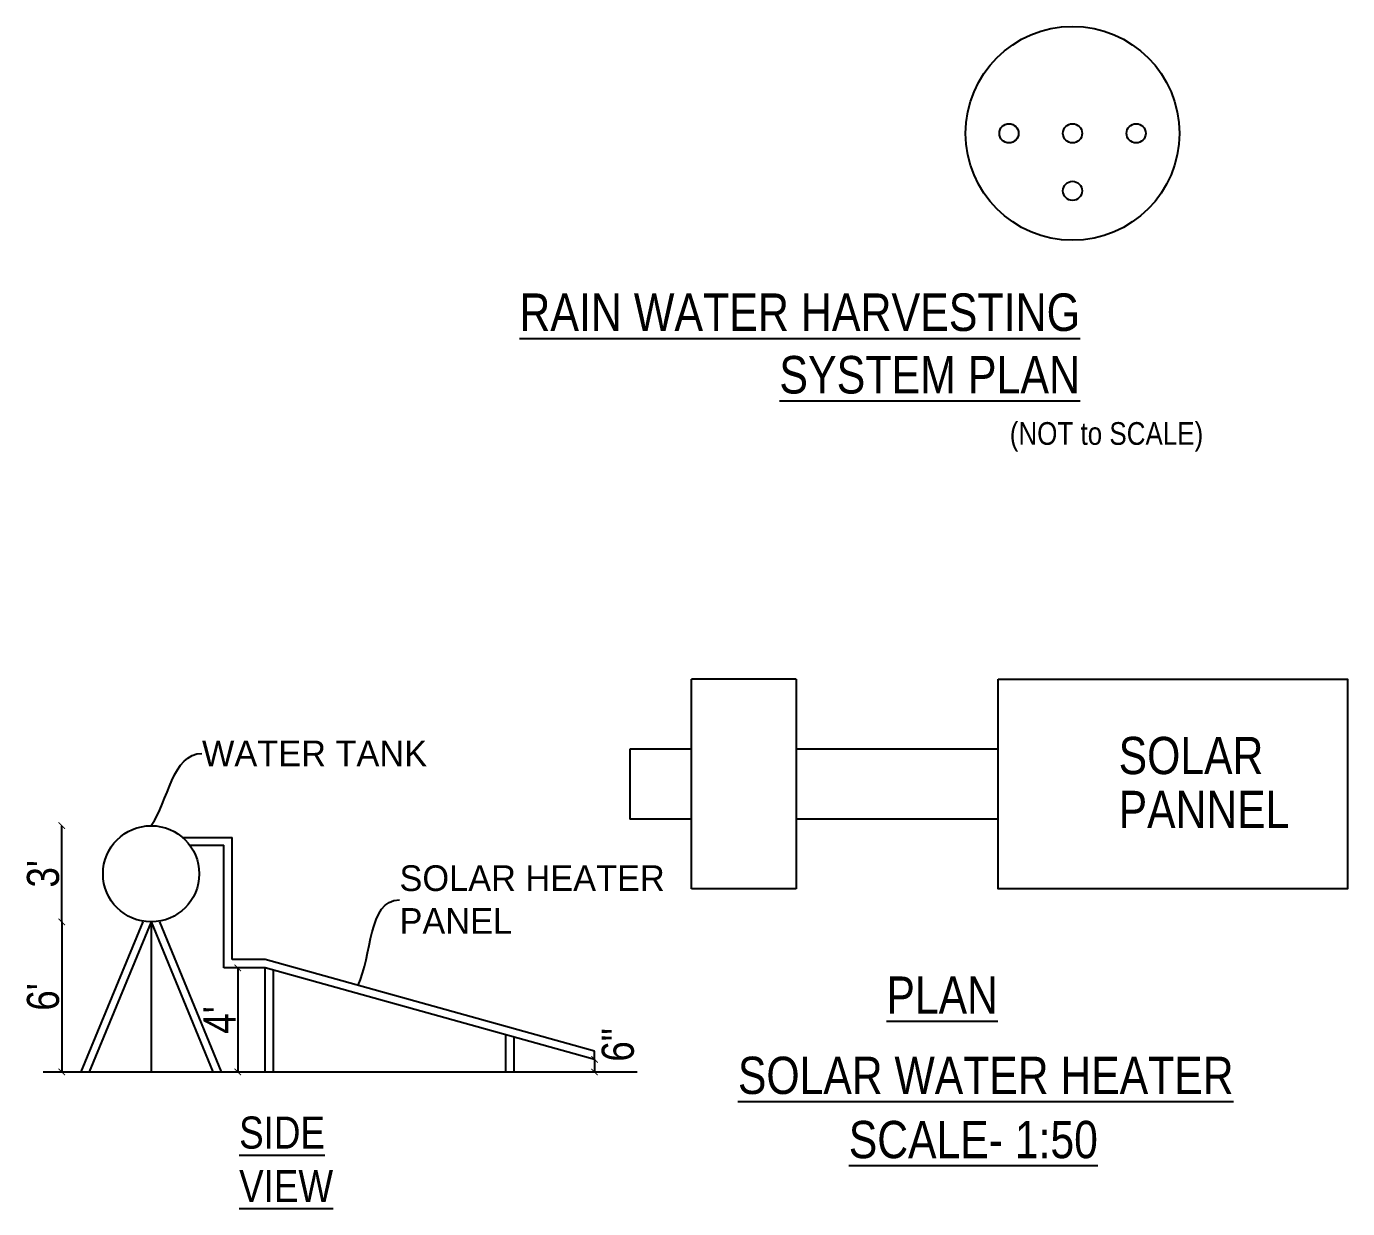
# Model space of a CAD drawing. Header units: metres. Extents: x 1422408 to 2267706, y 3009 to 80428.
# Drawn here: x 2267446.17 to 2267461.99, y 3057.67 to 3071.82 of the extents above; entities that cross this region are included whole.
import ezdxf
from ezdxf import colors
from ezdxf.entities.mleader import LeaderData, LeaderLine
from ezdxf.math import Vec2, Vec3

# ---------------------------------------------------------------- set-up
doc = ezdxf.new("R2010")
doc.units = ezdxf.units.M
doc.header["$LTSCALE"] = 3.5
doc.header["$MEASUREMENT"] = 0
doc.layers.get('0').update_dxf_attribs({"linetype": 'CONTINUOUS'})
doc.layers.get('DEFPOINTS').update_dxf_attribs({"linetype": 'CONTINUOUS'})
doc.layers.add('TAG', color=8, linetype='CONTINUOUS')
doc.styles.add('2', font='swissck.ttf', dxfattribs={"height": 0.35})
doc.styles.add('ARIAL', font='swissck.ttf', dxfattribs={"height": 0.8})
doc.dimstyles.new('2', dxfattribs={"dimtxt": 9, "dimasz": 3, "dimexe": 3, "dimexo": 0, "dimgap": 1, "dimtad": 1, "dimdec": 8, "dimzin": 11, "dimdsep": 46, "dimlunit": 4, "dimtxsty": '2', "dimblk1": 'ARCHTICK', "dimblk2": 'ARCHTICK', "dimsah": 1, "dimcen": 2.5, "dimse1": 1, "dimse2": 1, "dimclrd": 256, "dimclre": 256, "dimclrt": 256, "dimadec": 0, "dimazin": 0, "dimtfac": 1, "dimtdec": 8, "dimtmove": 2, "dimatfit": 3, "dimldrblk": 'ARCHTICK', "dimfxl": 0, "dimtolj": 1, "dimtzin": 0, "dimarcsym": 0})

# ---------------------------------------------------------------- blocks, each defined once
blk = doc.blocks.new('A$C21E6566F')
at = {"layer": 'TAG', "ltscale": 0.05}
for p, q in [((0.938, 3.038), (0.938, 5.288)), ((2.063, 5.288), (0.938, 5.288)), ((2.063, 5.288), (2.063, 3.038)), ((0.938, 4.538), (0.278, 4.538)), ((0.278, 4.538), (0.278, 3.788)), ((4.232, 4.538), (2.063, 4.538)), ((0.938, 3.788), (0.278, 3.788)), ((4.232, 3.788), (2.063, 3.788)), ((2.063, 3.038), (0.938, 3.038))]:
    blk.add_line(p, q, dxfattribs=at)
blk.add_lwpolyline([(4.232, 5.288), (7.981, 5.288), (7.981, 3.038), (4.232, 3.038), (4.232, 5.288)], dxfattribs=at)
at = {"layer": 'TAG', "style": '2'}
for s, p in [('SOLAR ', (5.524, 4.27)), ('PANNEL ', (5.524, 3.691)), ('%%UPLAN', (3.031, 1.698)), ('%%USOLAR WATER HEATER', (1.437, 0.837)), ('%%USCALE- 1:50', (2.627, 0.148))]:
    blk.add_text(s, height=0.4, dxfattribs=at).set_placement(p)
blk = doc.blocks.new('_ArchTick')
at = {"color": 0, "linetype": 'ByBlock', "const_width": 0.15}
blk.add_lwpolyline([(-0.5, -0.5), (0.5, 0.5)], dxfattribs=at)
blk = doc.blocks.new('*D95')
at = {"layer": 'DEFPOINTS', "color": 0}
for p in [(244.67, 10.84), (244.67, 5), (257.63, 5)]:
    blk.add_point(p, dxfattribs=at)
at = {"layer": 'TAG', "lineweight": -2}
blk.add_line((257.63, 10.84), (257.63, 5), dxfattribs=at)
at = {"layer": 'TAG', "lineweight": -2, "xscale": 3, "yscale": 3, "zscale": 3}
for p, rotation in [((257.63, 10.84), 90), ((257.63, 5), 270)]:
    blk.add_blockref('_ArchTick', p, dxfattribs=dict(at, rotation=rotation))
at = {"layer": 'TAG', "insert": (268.61, 17.65), "char_height": 0.25, "attachment_point": 5, "rotation": 90, "style": '2'}
blk.add_mtext('\\A1;{\\H60x;6"}', dxfattribs=at)
blk = doc.blocks.new('*D98')
at = {"layer": 'DEFPOINTS', "color": 0}
for p in [(84.44, 53.62), (84.44, 5), (90.9, 5)]:
    blk.add_point(p, dxfattribs=at)
at = {"layer": 'TAG', "lineweight": -2}
blk.add_line((90.9, 53.62), (90.9, 5), dxfattribs=at)
at = {"layer": 'TAG', "lineweight": -2, "xscale": 3, "yscale": 3, "zscale": 3}
for p, rotation in [((90.9, 53.62), 90), ((90.9, 5), 270)]:
    blk.add_blockref('_ArchTick', p, dxfattribs=dict(at, rotation=rotation))
at = {"layer": 'TAG', "insert": (82.4, 29.31), "char_height": 0.25, "attachment_point": 5, "rotation": 90, "style": '2'}
blk.add_mtext("\\A1;{\\H60x;4'}", dxfattribs=at)
blk = doc.blocks.new('*D96')
at = {"layer": 'DEFPOINTS', "color": 0}
for p in [(8.66, 75.13), (8.66, 5), (8.66, 5)]:
    blk.add_point(p, dxfattribs=at)
at = {"layer": 'TAG', "lineweight": -2}
blk.add_line((8.66, 75.13), (8.66, 5), dxfattribs=at)
at = {"layer": 'TAG', "lineweight": -2, "xscale": 3, "yscale": 3, "zscale": 3}
for p, rotation in [((8.66, 75.13), 90), ((8.66, 5), 270)]:
    blk.add_blockref('_ArchTick', p, dxfattribs=dict(at, rotation=rotation))
at = {"layer": 'TAG', "insert": (0, 40.07), "char_height": 0.25, "attachment_point": 5, "rotation": 90, "style": '2'}
blk.add_mtext("\\A1;{\\H60x;6'}", dxfattribs=at)
blk = doc.blocks.new('*D97')
at = {"layer": 'DEFPOINTS', "color": 0}
for p in [(8.66, 120.07), (8.66, 120.07), (8.66, 75.13)]:
    blk.add_point(p, dxfattribs=at)
at = {"layer": 'TAG', "lineweight": -2}
blk.add_line((8.66, 75.13), (8.66, 120.07), dxfattribs=at)
at = {"layer": 'TAG', "lineweight": -2, "xscale": 3, "yscale": 3, "zscale": 3}
for p, rotation in [((8.66, 120.07), 90), ((8.66, 75.13), 270)]:
    blk.add_blockref('_ArchTick', p, dxfattribs=dict(at, rotation=rotation))
at = {"layer": 'TAG', "insert": (0, 97.6), "char_height": 0.25, "attachment_point": 5, "rotation": 90, "style": '2'}
blk.add_mtext("\\A1;{\\H60x;3'}", dxfattribs=at)
blk = doc.blocks.new('A$C5DC648C7')
at = {"layer": 'TAG', "ltscale": 0.05}
for p, q in [((65.16701212, 114.55134805), (88.33217982, 114.55134805)), ((88.33217982, 57.51430117), (88.33217982, 114.55134805)), ((68.53011192, 110.89871548), (84.43586007, 110.89871548)), ((84.43586007, 53.61798142), (84.43586007, 110.89871548)), ((46.52556513, 75.13376268), (17.60949384, 5.00000719)), ((50.42188488, 75.13376268), (21.50581359, 5.00000719)), ((50.42188488, 75.13376268), (50.42188488, 5.00000719)), ((50.42188488, 75.13376268), (79.33795617, 5.00000719)), ((54.31820463, 75.13376268), (83.23427592, 5.00000719)), ((103.72564184, 57.51430117), (88.33217982, 57.51430117)), ((257.63027196, 14.74080656), (103.72564184, 57.51430117)), ((103.72564184, 53.61798142), (84.43586007, 53.61798142)), ((103.72564184, 5.00000719), (103.72564184, 53.61798142)), ((257.63027196, 10.84448681), (103.72564184, 53.61798142)), ((107.62196159, 5.00000719), (107.62196159, 52.53510814)), ((216.1799603, 5.00000719), (216.1799603, 22.36444356)), ((220.07628005, 5.00000719), (220.07628005, 21.28157028)), ((-0.00001762, 5.00000719), (277.49833998, 5.00000719))]:
    blk.add_line(p, q, dxfattribs=at)
at = {"layer": 'TAG'}
blk.add_line((257.63027196, 10.84448681), (257.63027196, 14.74080656), dxfattribs=at)
at = {"layer": 'TAG', "ltscale": 0.05}
blk.add_circle((50.42188488, 97.60044598), 22.4666833, dxfattribs=at)
at = {"layer": 'TAG', "insert": (91.5702425, -15.80617847), "char_height": 15, "width": 0.2036735495, "attachment_point": 1, "style": '2'}
blk.add_mtext('{\\LSIDE VIEW}', dxfattribs=at)
at = {"layer": 'TAG'}
for base, p1, p2, text, picture, middle in [((8.66178676, 120.06712928), (8.66178676, 75.13376268), (8.66178676, 120.06712928), "{\\H60x;3'}", '*D97', (-0.00192402, 97.60044598)), ((8.66178676, 5.00000719), (8.66178676, 75.13376268), (8.66178676, 5.00000719), "{\\H60x;6'}", '*D96', (0.00319194, 40.06688494)), ((90.89760864, 5.00000719), (84.43586007, 53.61798142), (84.43586007, 5.00000719), "{\\H60x;4'}", '*D98', (82.39760864, 29.3089943))]:
    dim = blk.add_linear_dim(base=base, p1=p1, p2=p2, angle=90, text=text, dimstyle='2', dxfattribs=at)
    dim.commit()
    dim.dimension.update_dxf_attribs({"geometry": picture, "text_midpoint": middle})
dim = blk.add_linear_dim(base=(257.63027196, 5.00000719), p1=(244.67043717, 10.84448681), p2=(244.67043717, 5.00000719), angle=90, text='{\\H60x;6"}', dimstyle='2', dxfattribs=at)
dim.commit()
dim.dimension.update_dxf_attribs({"geometry": '*D95', "text_midpoint": (268.60915058, 17.64981763), "dimtype": 128})
ml = blk.add_multileader_mtext('Standard', dxfattribs=at)
ml.set_content('WATER TANK', color=256)
ml.set_leader_properties(color=1)
ml.build(insert=Vec2(0, 0))
ml.multileader.update_dxf_attribs({"leader_type": 2, "text_left_attachment_type": 2, "text_right_attachment_type": 2, "dogleg_length": 0.36, "arrow_head_size": 0.18})
ctx = ml.context
ctx.base_point, ctx.char_height, ctx.arrow_head_size, ctx.landing_gap_size, ctx.plane_origin = Vec3(74.18566086, 153.84013002), 12, 0.18, 0.01, Vec3(50.42188488, 120.06712928)
ctx.left_attachment, ctx.right_attachment = 2, 2
notes = []
notes.append((ctx, [(0, (1, 1, 0), (73.82566086, 153.84013002), (1, 0), 0.36, [(0, [(50.42188488, 120.06712928)], 0, [])])]))
ctx.mtext.insert, ctx.mtext.flow_direction = Vec3(74.19566086, 159.84402612), 5
ml = blk.add_multileader_mtext('Standard', dxfattribs=at)
ml.set_content('SOLAR HEATER\\PPANEL', color=256)
ml.set_leader_properties(color=1)
ml.build(insert=Vec2(0, 0))
ml.multileader.update_dxf_attribs({"leader_type": 2, "text_left_attachment_type": 2, "text_right_attachment_type": 2, "dogleg_length": 0.36, "arrow_head_size": 0.18})
ctx = ml.context
ctx.base_point, ctx.char_height, ctx.arrow_head_size, ctx.landing_gap_size, ctx.plane_origin = Vec3(166.49074301, 85.41856085), 12, 0.18, 0.01, Vec3(147.14315796, 45.44761487)
ctx.left_attachment, ctx.right_attachment = 2, 2
notes.append((ctx, [(0, (1, 1, 0), (166.13074301, 85.41856085), (1, 0), 0.36, [(0, [(147.14315796, 45.44761487)], 0, [])])]))
ctx.mtext.insert, ctx.mtext.flow_direction = Vec3(166.50074301, 101.5627167), 5
for ctx, leaders in notes:
    for number, flags, end, landing, length, lines in leaders:
        leader = LeaderData()
        leader.index, (leader.has_last_leader_line, leader.has_dogleg_vector, leader.attachment_direction) = number, flags
        leader.last_leader_point, leader.dogleg_vector, leader.dogleg_length = Vec3(end), Vec3(landing), length
        for number, points, colour, breaks in lines:
            line = LeaderLine()
            line.index, line.vertices, line.color, line.breaks = number, Vec3.list(points), colors.encode_raw_color(colour), breaks
            leader.lines.append(line)
        ctx.leaders.append(leader)

msp = doc.modelspace()

# ---------------------------------------------------------------- linework, layer by layer
at = {"color": 7, "ltscale": 0.1}
for centre, radius in [((2267458.69397, 3070.54316), 1.28012), ((2267457.93235, 3070.54316), 0.11485), ((2267458.69397, 3070.54316), 0.11485), ((2267459.45559, 3070.54316), 0.11485), ((2267458.69397, 3069.8545), 0.11485)]:
    msp.add_circle(centre, radius, dxfattribs=at)

# ---------------------------------------------------------------- block references
at = {"color": 7, "ltscale": 0.1, "xscale": 1.115605516703205, "yscale": 1.115605516703205, "zscale": 1.115605516703205}
msp.add_blockref('A$C21E6566F', (2267453.0837, 3058.1066), dxfattribs=at)
at = {"color": 7, "xscale": 0.0256290112246304, "yscale": 0.0256290112246304, "zscale": 0.0256290112246304}
msp.add_blockref('A$C5DC648C7', (2267446.36633, 3059.17551), dxfattribs=at)

# ---------------------------------------------------------------- texts
at = {"color": 7, "attachment_point": 6, "style": 'ARIAL'}
for s, insert, char_height in [('{\\LRAIN WATER HARVESTING \\PSYSTEM PLAN}', (2267458.78406, 3068.0237), 0.4490862), ('(NOT to SCALE)', (2267460.25931, 3066.90833), 0.2716972)]:
    msp.add_mtext(s, dxfattribs=dict(at, insert=insert, char_height=char_height))

doc.saveas('drawing.dxf')
